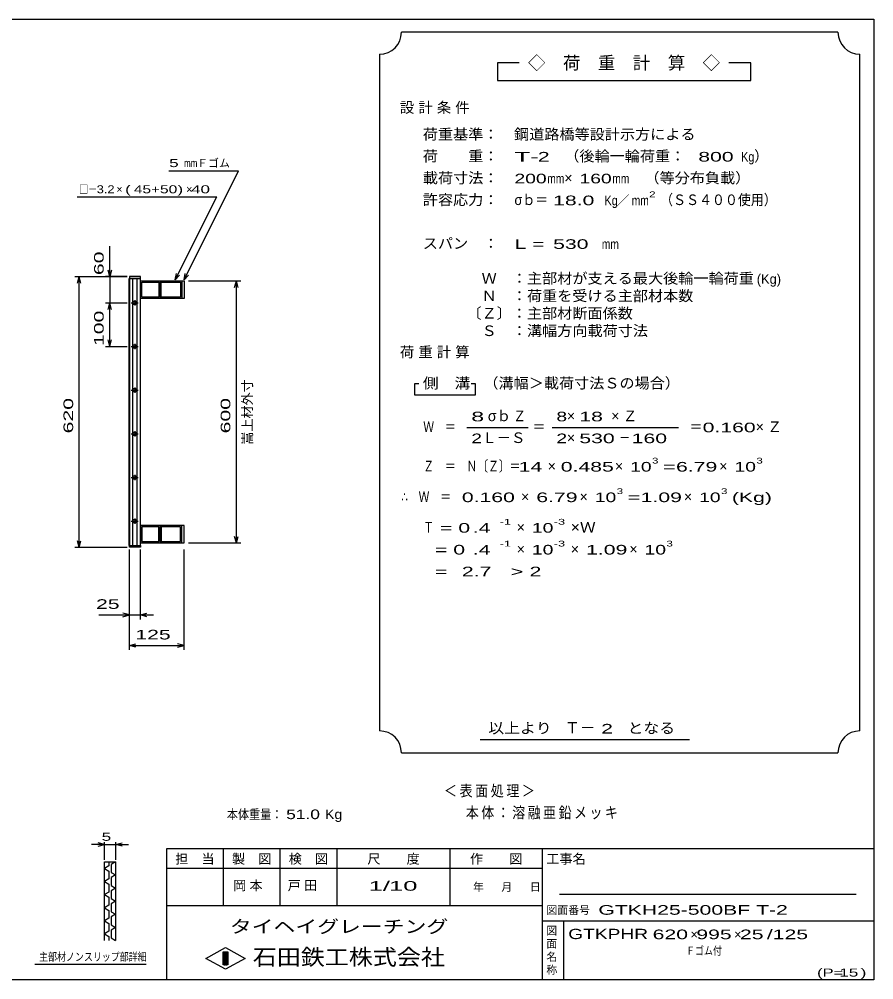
# Model space of a CAD drawing. Units: millimetres, scale not verified. Extents: x -1820 to 1731, y -1282 to 1054.
# Drawn here: x -227 to 1731, y -1146 to 1054 of the extents above; entities that cross this region are included whole.
import ezdxf
from ezdxf.enums import TextEntityAlignment as Align

# ---------------------------------------------------------------- set-up
doc = ezdxf.new("R2010")
doc.units = ezdxf.units.MM
doc.header["$LTSCALE"] = 10
for name, color, linetype, lineweight in [('0_2', 150, 'Continuous', 25), ('16', 3, 'Continuous', 25), ('22', 4, 'Continuous', 25), ('24', 2, 'Continuous', 25), ('32', 4, 'Continuous', 25)]:
    doc.layers.add(name, color=color, linetype=linetype, lineweight=lineweight)
doc.styles.add('ベクトル', font='')
doc.styles.get('ベクトル').set_extended_font_data('ベクトル')

msp = doc.modelspace()

# ---------------------------------------------------------------- linework, layer by layer
at = {"layer": '0_2'}
for p, q in [((-1729, 1053.5), (1731, 1053.5)), ((1731, 1053.5), (1731, -1146.5)), ((1731, -846.5), (111, -846.5)), ((111, -846.5), (111, -1146.5)), ((241, -846.5), (241, -976.5)), ((371, -976.5), (371, -846.5)), ((501, -846.5), (501, -976.5)), ((761, -976.5), (761, -846.5)), ((971, -846.5), (971, -1146.5)), ((971, -891.5), (111, -891.5)), ((1691, -951.5), (1011, -951.5)), ((111, -976.5), (971, -976.5)), ((971, -1011.5), (1731, -1011.5)), ((1021, -1146.5), (1021, -1011.5)), ((201, -1097.5), (246, -1072.5)), ((246, -1072.5), (291, -1097.5)), ((246, -1122.5), (201, -1097.5)), ((241, -1082.5), (251, -1082.5)), ((241, -1112.5), (241, -1082.5)), ((241, -1082.5), (243, -1082.5)), ((243, -1082.5), (243, -1112.5)), ((245, -1112.5), (245, -1082.5)), ((245, -1082.5), (247, -1082.5)), ((291, -1097.5), (246, -1122.5)), ((247, -1082.5), (247, -1112.5)), ((249, -1112.5), (249, -1082.5)), ((249, -1082.5), (251, -1082.5)), ((251, -1082.5), (251, -1112.5)), ((251, -1082.5), (251, -1112.5)), ((251, -1112.5), (241, -1112.5)), ((243, -1112.5), (245, -1112.5)), ((247, -1112.5), (249, -1112.5)), ((1731, -1146.5), (-1729, -1146.5))]:
    msp.add_line(p, q, dxfattribs=at)
at = {"layer": '16'}
for p, q in [((51, 464), (26, 464)), ((26, 464), (26, 459.5)), ((51, 459.5), (51, 464)), ((25.3, -151.5), (25.3, 459.5)), ((25.3, 459.5), (26, 459.5)), ((26, 459.5), (51, 459.5)), ((26, 459.5), (26, -151.5)), ((51, 459.5), (26, 459.5)), ((33, 459.5), (33, -151.5)), ((44, -151.5), (44, 459.5)), ((51, -151.5), (51, 459.5)), ((51, 454), (96, 454)), ((51, 414), (51, 454)), ((54, 451), (93, 451)), ((54, 417), (54, 451)), ((93, 451), (93, 417)), ((96, 454), (96, 414)), ((96, 454), (146, 454)), ((96, 414), (96, 454)), ((99, 451), (143, 451)), ((99, 417), (99, 451)), ((143, 451), (143, 417)), ((146, 454), (146, 414)), ((146, 454), (151, 454)), ((151, 454), (151, 414)), ((30, 404), (46, 404)), ((40, 407), (36, 407)), ((36, 401), (40, 401)), ((38, 410), (38, 398)), ((96, 414), (51, 414)), ((93, 417), (54, 417)), ((146, 414), (96, 414)), ((143, 417), (99, 417)), ((151, 414), (146, 414)), ((38, 310), (38, 298)), ((30, 304), (46, 304)), ((40, 307), (36, 307)), ((36, 301), (40, 301)), ((30, 204), (46, 204)), ((40, 207), (36, 207)), ((36, 201), (40, 201)), ((38, 210), (38, 198)), ((38, 110), (38, 98)), ((30, 104), (46, 104)), ((40, 107), (36, 107)), ((36, 101), (40, 101)), ((30, 4), (46, 4)), ((40, 7), (36, 7)), ((36, 1), (40, 1)), ((38, 10), (38, -2)), ((30, -96), (46, -96)), ((40, -93), (36, -93)), ((36, -99), (40, -99)), ((38, -90), (38, -102)), ((96, -106), (51, -106)), ((51, -106), (51, -146)), ((93, -109), (54, -109)), ((54, -109), (54, -143)), ((93, -143), (93, -109)), ((96, -146), (96, -106)), ((146, -106), (96, -106)), ((96, -106), (96, -146)), ((143, -109), (99, -109)), ((99, -109), (99, -143)), ((143, -143), (143, -109)), ((146, -146), (146, -106)), ((151, -106), (146, -106)), ((151, -146), (151, -106)), ((26, -151.5), (25.3, -151.5)), ((26, -151.5), (51, -151.5)), ((26, -156), (26, -151.5)), ((26, -151.5), (51, -151.5)), ((51, -146), (96, -146)), ((51, -151.5), (51, -156)), ((54, -143), (93, -143)), ((96, -146), (146, -146)), ((99, -143), (143, -143)), ((146, -146), (151, -146)), ((51, -156), (26, -156))]:
    msp.add_line(p, q, dxfattribs=at)
for centre, radius, start, end in [((36, 404), 3, 90, 270), ((38, 404), 4, 46.6, 133.4), ((38, 404), 4, 226.6, 313.4), ((40, 404), 3, 270, 90), ((38, 304), 4, 46.6, 133.4), ((36, 304), 3, 90, 270), ((38, 304), 4, 226.6, 313.4), ((40, 304), 3, 270, 90), ((36, 204), 3, 90, 270), ((38, 204), 4, 46.6, 133.4), ((38, 204), 4, 226.6, 313.4), ((40, 204), 3, 270, 90), ((36, 104), 3, 90, 270), ((38, 104), 4, 46.6, 133.4), ((38, 104), 4, 226.6, 313.4), ((40, 104), 3, 270, 90), ((36, 4), 3, 90, 270), ((38, 4), 4, 46.6, 133.4), ((38, 4), 4, 226.6, 313.4), ((40, 4), 3, 270, 90), ((36, -96), 3, 90, 270), ((38, -96), 4, 46.6, 133.4), ((38, -96), 4, 226.6, 313.4), ((40, -96), 3, 270, 90)]:
    msp.add_arc(centre, radius, start, end, dxfattribs=at)
at = {"layer": '22'}
for p, q in [((116, 706.5), (276, 706.5)), ((151, 456.5), (276, 706.5)), ((-94, 646.5), (226, 646.5)), ((131, 456.5), (226, 646.5)), ((-19, 464), (-19, 534)), ((-99, 464), (21, 464)), ((-93, 449), (-89, 464)), ((-85, 449), (-89, 464)), ((-89, -156), (-89, 464)), ((21, 464), (-29, 464)), ((-19, 464), (-23, 479)), ((-15, 479), (-19, 464)), ((-19, 464), (-19, 404)), ((131, 456.5), (134, 471.1)), ((131, 456.5), (141, 467.5)), ((151, 456.5), (154, 471.1)), ((151, 456.5), (161, 467.5)), ((161, 454), (281, 454)), ((267, 439), (271, 454)), ((275, 439), (271, 454)), ((271, -146), (271, 454)), ((-29, 404), (21, 404)), ((-23, 389), (-19, 404)), ((-15, 389), (-19, 404)), ((-19, 304), (-19, 404)), ((-19, 304), (-23, 319)), ((-19, 304), (-15, 319)), ((-29, 304), (21, 304)), ((271, -146), (267, -131)), ((271, -146), (275, -131)), ((-89, -156), (-93, -141)), ((-89, -156), (-85, -141)), ((161, -146), (281, -146)), ((-99, -156), (21, -156)), ((26, -321), (26, -161)), ((26, -391), (26, -161)), ((51, -321), (51, -161)), ((151, -391), (151, -161)), ((26, -311), (11, -307)), ((51, -311), (66, -307)), ((-44, -311), (26, -311)), ((11, -315), (26, -311)), ((26, -311), (51, -311)), ((66, -315), (51, -311)), ((51, -311), (81, -311)), ((26, -381), (41, -377)), ((41, -385), (26, -381)), ((26, -381), (151, -381)), ((151, -381), (136, -377)), ((136, -385), (151, -381))]:
    msp.add_line(p, q, dxfattribs=at)
at = {"layer": '24', "color": 4}
for p, q in [((1649, 1023.5), (649, 1023.5)), ((599, 973.5), (599, -576.5)), ((1699, -576.5), (1699, 973.5)), ((919, 953.5), (869, 953.5)), ((869, 953.5), (869, 913.5)), ((1449, 953.5), (1399, 953.5)), ((1449, 913.5), (1449, 953.5)), ((869, 913.5), (1449, 913.5)), ((689, 218.5), (679, 218.5)), ((679, 218.5), (679, 193.5)), ((819, 218.5), (809, 218.5)), ((819, 193.5), (819, 218.5)), ((679, 193.5), (819, 193.5)), ((799, 118.5), (939, 118.5)), ((994, 118.5), (1284, 118.5)), ((829, -596.5), (1309, -596.5)), ((649, -626.5), (1649, -626.5))]:
    msp.add_line(p, q, dxfattribs=at)
for centre, start, end in [((599, 1023.5), 270, 0), ((1699, 1023.5), 180, 270), ((599, -626.5), 0, 90), ((1699, -626.5), 90, 180)]:
    msp.add_arc(centre, 50, start, end, dxfattribs=at)
at = {"layer": '32'}
for p, q in [((-31, -836.5), (-46, -832.5)), ((-31, -871.5), (-31, -831.5)), ((-6, -831.5), (-6, -871.5)), ((-6, -836.5), (9, -832.5)), ((-31, -836.5), (-61, -836.5)), ((-46, -840.5), (-31, -836.5)), ((-31, -836.5), (-6, -836.5)), ((9, -840.5), (-6, -836.5)), ((-6, -836.5), (24, -836.5)), ((-31, -876.5), (-6, -876.5)), ((-31, -1056.5), (-31, -876.5)), ((-21, -876.5), (-21, -885.5)), ((-6, -876.5), (-16, -882.5)), ((-6, -876.5), (-6, -1056.5)), ((-21, -885.5), (-31, -891.5)), ((-31, -891.5), (-21, -897.5)), ((-21, -897.5), (-21, -915.5)), ((-16, -882.5), (-16, -900.5)), ((-16, -900.5), (-6, -906.5)), ((-21, -915.5), (-31, -921.5)), ((-31, -921.5), (-21, -927.5)), ((-6, -906.5), (-16, -912.5)), ((-16, -912.5), (-16, -930.5)), ((-21, -945.5), (-31, -951.5)), ((-21, -927.5), (-21, -945.5)), ((-16, -930.5), (-6, -936.5)), ((-6, -936.5), (-16, -942.5)), ((-16, -942.5), (-16, -960.5)), ((-31, -951.5), (-21, -957.5)), ((-21, -957.5), (-21, -975.5)), ((-16, -960.5), (-6, -966.5)), ((-6, -966.5), (-16, -972.5)), ((-21, -975.5), (-31, -981.5)), ((-31, -981.5), (-21, -987.5)), ((-21, -987.5), (-21, -1005.5)), ((-16, -972.5), (-16, -990.5)), ((-21, -1005.5), (-31, -1011.5)), ((-31, -1011.5), (-21, -1017.5)), ((-16, -990.5), (-6, -996.5)), ((-6, -996.5), (-16, -1002.5)), ((-16, -1002.5), (-16, -1020.5)), ((-21, -1017.5), (-21, -1035.5)), ((-16, -1020.5), (-6, -1026.5)), ((-6, -1026.5), (-16, -1032.5)), ((-16, -1032.5), (-16, -1050.5)), ((-21, -1035.5), (-31, -1041.5)), ((-31, -1041.5), (-21, -1047.5)), ((-21, -1047.5), (-21, -1056.5)), ((-16, -1050.5), (-6, -1056.5)), ((64, -1111.5), (-191, -1111.5))]:
    msp.add_line(p, q, dxfattribs=at)

# ---------------------------------------------------------------- texts
at = {"layer": '0_2', "style": 'ベクトル'}
for s, height, p in [('担\u3000当', 21.99, (131, -869.5)), ('製\u3000図', 21.99, (261, -869.5)), ('検\u3000図', 21.99, (391, -869.5)), ('尺\u3000\u3000度', 21.99, (571, -869.5)), ('作\u3000\u3000図', 21.99, (806, -869.5)), ('工事名', 21.99, (981, -869.5)), ('年', 18.3, (813, -934)), ('月', 18.3, (878, -934)), ('日', 18.3, (943, -934)), ('図面番号', 18.33, (981, -987)), ('図', 18.3, (981, -1034)), ('面', 18.3, (981, -1064)), ('名', 18.3, (981, -1094)), ('称', 18.3, (981, -1124))]:
    msp.add_text(s, height=height, dxfattribs=at).set_placement(p, align=Align.MIDDLE_LEFT)
at = {"layer": '0_2', "color": 222, "style": 'ベクトル'}
for s, height, width, p in [('タイヘイグレーチング', 29.33, 1.25, (256, -1024.5)), ('石田鉄工株式会社', 36.66, 1.1, (308.5, -1094.5))]:
    msp.add_text(s, height=height, dxfattribs=dict(at, width=width)).set_placement(p, align=Align.MIDDLE_LEFT)
at = {"layer": '22', "color": 2, "style": 'ベクトル'}
for s, height, width, p in [(' 5 ', 18.33, 1.6, (106, 724)), ('mm', 18.33, 0.75, (151, 724)), ('□－', 18.33, 0.8, (-89, 664)), ('3.2', 18.33, 1.2, (-49, 664)), ('(', 18.3, 1.6, (16, 664)), ('45', 18.33, 1.45, (36, 664)), ('+', 18.3, 1.35, (76, 664)), ('50', 18.33, 1.45, (96, 664)), (')', 18.3, 1.6, (136, 664)), (' 40 ', 18.33, 1.6, (156, 664)), (' 25 ', 21.99, 1.65, (-64, -286)), (' 125 ', 21.99, 1.65, (26, -356)), ('本体重量：', 21.99, 0.85, (249, -767.5)), (' 51.0', 21.99, 1.35, (374, -767.5)), ('Kg', 21.99, 1.1, (474, -767.5)), ('1/', 21.99, 2, (574, -931.5)), (' 10 ', 21.99, 2, (604, -931.5)), ('GTKH25-500BF T-2                ', 21.99, 1.65, (1100, -986.5)), ('GTKPHR', 23.46, 1.4, (1031, -1041.5)), (' 620 ', 21.99, 1.65, (1211, -1042.5)), (' 995 ', 21.99, 1.65, (1311, -1042.5)), (' 25 ', 21.99, 1.65, (1411, -1042.5)), ('/', 22, 1.65, (1486, -1042.5)), (' 125 ', 21.99, 1.65, (1486, -1042.5)), ('Ｆゴム付', 18.33, 0.8, (1301, -1080)), ('(P=', 18.33, 1.55, (1601, -1130)), (' 15 ', 18.33, 1.6, (1641, -1130)), (')', 18.3, 1.6, (1701, -1130))]:
    msp.add_text(s, height=height, dxfattribs=dict(at, width=width)).set_placement(p, align=Align.MIDDLE_LEFT)
for s, height, p in [('Ｆゴム', 18.33, (181, 724)), ('×', 18.3, (-4, 664)), ('×', 18.3, (156, 664)), ('×', 22, (1311, -1042.5)), ('×', 22, (1411, -1042.5))]:
    msp.add_text(s, height=height, dxfattribs=at).set_placement(p, align=Align.MIDDLE_LEFT)
at = {"layer": '22', "color": 2, "style": 'ベクトル', "width": 1.65}
for s, p in [(' 60 ', (-44, 454)), (' 100 ', (-44, 291.5)), (' 620 ', (-114, 91.5)), (' 600', (246, 91.5))]:
    msp.add_text(s, height=21.99, rotation=90, dxfattribs=at).set_placement(p, align=Align.MIDDLE_LEFT)
at = {"layer": '22', "color": 2, "style": 'ベクトル'}
msp.add_text('嵩上材外寸', height=21.99, rotation=90, dxfattribs=at).set_placement((296, 79), align=Align.MIDDLE_LEFT)
at = {"layer": '22', "color": 2, "attachment_point": 4, "style": 'ベクトル'}
for s, insert, char_height in [('\\T1.2;\\W0.85;＜表面処理＞', (746.5, -715), 25.66), ('\\T1.19;\\W0.85;本体：溶融亜鉛メッキ', (796.5, -765), 25.66), ('\\T1.25;岡本\u3000', (263.5, -931.5), 21.99), ('\\T1.25;戸田\u3000', (388.5, -931.5), 21.99)]:
    msp.add_mtext(s, dxfattribs=dict(at, insert=insert, char_height=char_height))
at = {"layer": '24', "style": 'ベクトル'}
for s, height, p in [('◇\u3000荷\u3000重\u3000計\u3000算\u3000◇', 29.33, (939, 953.5)), ('）', 24.2, (1457, 740)), ('×', 24.2, (1022, 690)), ('／', 22, (1141.5, 638.5)), ('(Kg)', 21.99, (1463, 458.5)), ('σｂ', 24.19, (847, 145)), ('×', 24.2, (1028, 145)), ('Ｌ－Ｓ', 24.19, (834, 95)), ('×', 24.2, (1028, 95)), ('×', 24.2, (984, 30)), ('×', 24.2, (1138, 30)), ('×', 24.2, (1377, 30)), ('×', 24.2, (923, -40)), ('×', 24.2, (1057, -40)), ('×', 24.2, (1296, -40)), ('×', 24.2, (913, -110)), ('×', 24.2, (913, -160)), ('×', 24.2, (1037, -160)), ('×', 24.2, (1171, -160)), ('Ｔ－', 25.66, (1023, -569))]:
    msp.add_text(s, height=height, dxfattribs=at).set_placement(p, align=Align.MIDDLE_LEFT)
for s, height, width, p in [('荷重基準：\u3000', 24.19, 1.05, (698, 790)), ('鋼道路橋等設計示方による', 24.19, 1.05, (907, 790)), ('荷\u3000\u3000重：\u3000', 24.19, 1.05, (698, 740)), ('T-', 21.99, 2, (908, 738.5)), (' 2 ', 21.99, 1.65, (948, 738.5)), ('（後輪一輪荷重：', 24.19, 1.05, (1022, 740)), ('  800', 21.99, 1.65, (1302, 738.5)), ('Kg', 21.99, 0.85, (1427, 738.5)), ('載荷寸法：\u3000', 24.19, 1.05, (698, 690)), ('\u3000（等分布負載）', 24.19, 1.05, (1171, 690)), ('200', 21.99, 1.5, (908, 688.5)), ('mm', 21.99, 0.8, (983, 688.5)), ('160', 21.99, 1.5, (1057, 688.5)), ('mm', 21.99, 0.8, (1132, 688.5)), ('許容応力：\u3000', 24.19, 1.05, (698, 640)), ('σｂ＝', 24.19, 0.9, (908, 640)), (' 18.0', 21.99, 1.65, (983, 638.5)), ('Kg', 21.99, 0.85, (1114, 638.5)), ('mm', 21.99, 0.8, (1176.5, 638.5)), ('2', 13.2, 1.5, (1216.5, 652.5)), ('（ＳＳ４００使用）', 24.19, 0.9, (1241.5, 640)), ('スパン\u3000：\u3000', 24.19, 1.05, (698, 540)), ('L =', 21.99, 1.65, (908, 538.5)), (' 530 ', 21.99, 1.65, (983, 538.5)), ('mm', 21.99, 0.8, (1108, 538.5)), ('\u3000Ｗ\u3000：主部材が支える最大後輪一輪荷重', 24.19, 1.05, (798, 460)), ('\u3000Ｎ\u3000：荷重を受ける主部材本数', 24.19, 1.05, (798, 420)), ('〔Ｚ〕：主部材断面係数', 24.19, 1.05, (798, 380)), ('\u3000Ｓ\u3000：溝幅方向載荷寸法', 24.19, 1.05, (798, 340)), ('側\u3000溝', 24.19, 1.1, (698, 220)), ('\u3000（溝幅＞載荷寸法Ｓの場合）', 24.19, 1.05, (802, 220)), ('8', 22, 1.8, (809, 143.5)), ('Ｚ', 24.2, 0.9, (905, 145)), ('8', 22, 1.5, (1004, 143.5)), (' 18 ', 21.99, 1.65, (1043, 143.5)), ('Ｗ\u3000＝', 24.19, 0.75, (699, 120)), ('＝', 24.2, 0.9, (949, 120)), ('＝', 24.2, 0.9, (1309, 120)), ('0.160', 21.99, 1.65, (1339, 118.5)), ('2', 22, 1.5, (809, 93.5)), ('2', 22, 1.5, (1004, 93.5)), (' 530 ', 21.99, 1.65, (1043, 93.5)), ('－', 24.2, 0.75, (1148, 95)), (' 160 ', 21.99, 1.65, (1163, 93.5)), ('Ｚ\u3000＝\u3000Ｎ〔Ｚ〕＝', 24.19, 0.75, (699, 30)), ('3', 13.2, 1.5, (1223, 42.5)), ('3', 13.2, 1.5, (1462, 42.5)), (' 14 ', 21.99, 1.65, (904, 28.5)), ('0.485', 21.99, 1.65, (1014, 28.5)), ('10', 21.99, 1.5, (1173, 28.5)), ('=', 22, 1.7, (1248, 28.5)), ('6.79', 21.99, 1.65, (1278, 28.5)), ('10', 21.99, 1.5, (1412, 28.5)), ('3', 13.2, 1.5, (1142, -27.5)), ('3', 13.2, 1.5, (1381, -27.5)), ('∴\u3000Ｗ\u3000＝', 24.19, 0.75, (649, -40)), (' 0.160', 21.99, 1.65, (774, -41.5)), ('6.79', 21.99, 1.65, (958, -41.5)), ('10', 21.99, 1.5, (1092, -41.5)), ('=', 22, 1.7, (1167, -41.5)), ('1.09', 21.99, 1.65, (1197, -41.5)), ('10', 21.99, 1.5, (1331, -41.5)), ('(Kg)', 21.99, 1.65, (1406, -41.5)), ('Ｔ', 24.2, 0.75, (699, -110)), (' = 0', 21.99, 1.65, (724, -111.5)), (' .4 ', 21.99, 1.65, (799, -111.5)), ('-1', 13.2, 1.65, (874, -97.5)), ('10', 21.99, 1.5, (948, -111.5)), ('-3', 13.2, 1.65, (998, -97.5)), ('×Ｗ', 24.19, 1.1, (1037, -110)), ('  = 0', 21.99, 1.65, (699, -161.5)), (' .4 ', 21.99, 1.65, (799, -161.5)), ('-1', 13.2, 1.65, (874, -147.5)), ('10', 21.99, 1.5, (948, -161.5)), ('-3', 13.2, 1.65, (998, -147.5)), ('1.09', 21.99, 1.65, (1072, -161.5)), ('10', 21.99, 1.5, (1206, -161.5)), ('3', 13.2, 1.5, (1256, -147.5)), ('  =', 21.99, 1.65, (699, -211.5)), (' 2.7', 21.99, 1.65, (774, -211.5)), ('>', 22, 1.7, (899, -211.5)), (' 2 ', 21.99, 1.65, (929, -211.5)), ('以上より\u3000', 24.19, 1.1, (848, -570)), (' 2 ', 21.99, 1.65, (1093, -571.5)), ('となる', 24.19, 1.1, (1167, -570))]:
    msp.add_text(s, height=height, dxfattribs=dict(at, width=width)).set_placement(p, align=Align.MIDDLE_LEFT)
at = {"layer": '24', "char_height": 24.19, "attachment_point": 4, "style": 'ベクトル'}
for s, insert in [('\\T1.28;設計条件', (645.5, 850)), ('\\T1.28;荷重計算', (645.5, 290)), ('\\T1.42;×Ｚ', (1129.5, 145)), ('\\T1.42;×Ｚ', (1460.5, 120))]:
    msp.add_mtext(s, dxfattribs=dict(at, insert=insert))
at = {"layer": '32', "color": 2, "style": 'ベクトル'}
for s, width, p in [(' 5 ', 1.6, (-48.5, -819)), ('主部材ノンスリップ部詳細', 0.8, (-181, -1094))]:
    msp.add_text(s, height=18.33, dxfattribs=dict(at, width=width)).set_placement(p, align=Align.MIDDLE_LEFT)

doc.saveas('drawing.dxf')
